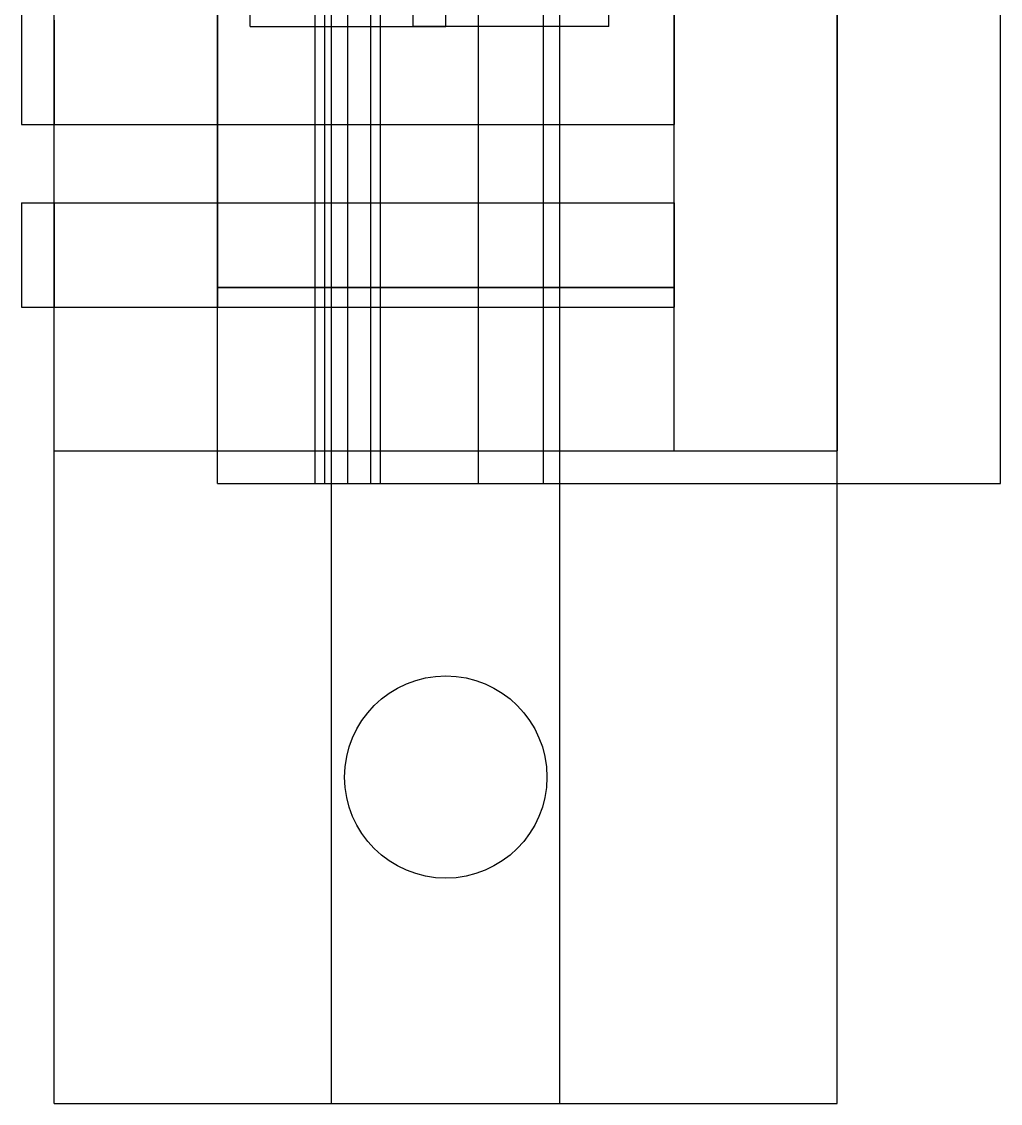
# Model space of a CAD drawing. Extents: x -1 to 30, y -20 to 119.
# Drawn here: x -1 to 29, y -20 to 13.15 of the extents above; entities that cross this region are included whole.
import ezdxf

# ---------------------------------------------------------------- set-up
doc = ezdxf.new("R2010")
doc.units = 0
doc.layers.get('0').update_dxf_attribs({"linetype": 'continuous'})

# ---------------------------------------------------------------- blocks, each defined once
blk = doc.blocks.new('CUBE001')
at = {"color": 0}
for p, q in [((5, -1), (5, 44)), ((29, -1), (29, 44)), ((5, -1), (29, -1))]:
    blk.add_line(p, q, dxfattribs=at)
blk = doc.blocks.new('CUBE')
at = {"color": 0}
for p, q in [((0, 0), (0, 41)), ((24, 0), (24, 41)), ((0, 0), (24, 0))]:
    blk.add_line(p, q, dxfattribs=at)
blk = doc.blocks.new('CUBE002')
at = {"color": 0}
for p, q in [((5, -1), (5, 44)), ((29, -1), (29, 44)), ((5, -1), (29, -1))]:
    blk.add_line(p, q, dxfattribs=at)
blk = doc.blocks.new('CUBE003')
at = {"color": 0}
for p, q in [((5, 5), (5, 36)), ((5, 36), (19, 36)), ((19, 5), (19, 36)), ((5, 5), (19, 5))]:
    blk.add_line(p, q, dxfattribs=at)
blk = doc.blocks.new('CYLINDER')
at = {"color": 0}
for p, q in [((-1, 33), (19, 33)), ((-1, 10), (19, 10))]:
    blk.add_line(p, q, dxfattribs=at)
for points in [[(-1, 33), (-1, 32.95), (-1, 32.9), (-1, 32.85), (-1, 32.8), (-1, 32.75), (-1, 32.7), (-1, 32.65), (-1, 32.6), (-1, 32.55), (-1, 32.5), (-1, 32.45), (-1, 32.4), (-1, 32.35), (-1, 32.3), (-1, 32.25), (-1, 32.2), (-1, 32.15), (-1, 32.1), (-1, 32.05), (-1, 32), (-1, 31.95), (-1, 31.9), (-1, 31.85), (-1, 31.8), (-1, 31.75), (-1, 31.7), (-1, 31.65), (-1, 31.6), (-1, 31.55), (-1, 31.5), (-1, 31.45), (-1, 31.4), (-1, 31.35), (-1, 31.3), (-1, 31.25), (-1, 31.2), (-1, 31.15), (-1, 31.1), (-1, 31.05), (-1, 31), (-1, 30.95), (-1, 30.9), (-1, 30.85), (-1, 30.8), (-1, 30.75), (-1, 30.7), (-1, 30.65), (-1, 30.6), (-1, 30.55), (-1, 30.5), (-1, 30.45), (-1, 30.4), (-1, 30.35), (-1, 30.3), (-1, 30.25), (-1, 30.2), (-1, 30.15), (-1, 30.1), (-1, 30.05), (-1, 30), (-1, 29.95), (-1, 29.9), (-1, 29.85), (-1, 29.8), (-1, 29.75), (-1, 29.7), (-1, 29.65), (-1, 29.6), (-1, 29.55), (-1, 29.5), (-1, 29.45), (-1, 29.4), (-1, 29.35), (-1, 29.3), (-1, 29.25), (-1, 29.2), (-1, 29.15), (-1, 29.1), (-1, 29.05), (-1, 29), (-1, 28.95), (-1, 28.9), (-1, 28.85), (-1, 28.8), (-1, 28.75), (-1, 28.7), (-1, 28.65), (-1, 28.6), (-1, 28.55), (-1, 28.5), (-1, 28.45), (-1, 28.4), (-1, 28.35), (-1, 28.3), (-1, 28.25), (-1, 28.2), (-1, 28.15), (-1, 28.1), (-1, 28.05), (-1, 28), (-1, 27.95), (-1, 27.9), (-1, 27.85), (-1, 27.8), (-1, 27.75), (-1, 27.7), (-1, 27.65), (-1, 27.6), (-1, 27.55), (-1, 27.5), (-1, 27.45), (-1, 27.4), (-1, 27.35), (-1, 27.3), (-1, 27.25), (-1, 27.2), (-1, 27.15), (-1, 27.1), (-1, 27.05), (-1, 27), (-1, 26.95), (-1, 26.9), (-1, 26.85), (-1, 26.8), (-1, 26.75), (-1, 26.7), (-1, 26.65), (-1, 26.6), (-1, 26.55), (-1, 26.5), (-1, 26.45), (-1, 26.4), (-1, 26.35), (-1, 26.3), (-1, 26.25), (-1, 26.2), (-1, 26.15), (-1, 26.1), (-1, 26.05), (-1, 26), (-1, 25.95), (-1, 25.9), (-1, 25.85), (-1, 25.8), (-1, 25.75), (-1, 25.7), (-1, 25.65), (-1, 25.6), (-1, 25.55), (-1, 25.5), (-1, 25.45), (-1, 25.4), (-1, 25.35), (-1, 25.3), (-1, 25.25), (-1, 25.2), (-1, 25.15), (-1, 25.1), (-1, 25.05), (-1, 25), (-1, 24.95), (-1, 24.9), (-1, 24.85), (-1, 24.8), (-1, 24.75), (-1, 24.7), (-1, 24.65), (-1, 24.6), (-1, 24.55), (-1, 24.5), (-1, 24.45), (-1, 24.4), (-1, 24.35), (-1, 24.3), (-1, 24.25), (-1, 24.2), (-1, 24.15), (-1, 24.1), (-1, 24.05), (-1, 24), (-1, 23.95), (-1, 23.9), (-1, 23.85), (-1, 23.8), (-1, 23.75), (-1, 23.7), (-1, 23.65), (-1, 23.6), (-1, 23.55), (-1, 23.5), (-1, 23.45), (-1, 23.4), (-1, 23.35), (-1, 23.3), (-1, 23.25), (-1, 23.2), (-1, 23.15), (-1, 23.1), (-1, 23.05), (-1, 23), (-1, 22.95), (-1, 22.9), (-1, 22.85), (-1, 22.8), (-1, 22.75), (-1, 22.7), (-1, 22.65), (-1, 22.6), (-1, 22.55), (-1, 22.5), (-1, 22.45), (-1, 22.4), (-1, 22.35), (-1, 22.3), (-1, 22.25), (-1, 22.2), (-1, 22.15), (-1, 22.1), (-1, 22.05), (-1, 22), (-1, 21.95), (-1, 21.9), (-1, 21.85), (-1, 21.8), (-1, 21.75), (-1, 21.7), (-1, 21.65), (-1, 21.6), (-1, 21.55), (-1, 21.5), (-1, 21.45), (-1, 21.4), (-1, 21.35), (-1, 21.3), (-1, 21.25), (-1, 21.2), (-1, 21.15), (-1, 21.1), (-1, 21.05), (-1, 21), (-1, 20.95), (-1, 20.9), (-1, 20.85), (-1, 20.8), (-1, 20.75), (-1, 20.7), (-1, 20.65), (-1, 20.6), (-1, 20.55), (-1, 20.5), (-1, 20.45), (-1, 20.4), (-1, 20.35), (-1, 20.3), (-1, 20.25), (-1, 20.2), (-1, 20.15), (-1, 20.1), (-1, 20.05), (-1, 20), (-1, 19.95), (-1, 19.9), (-1, 19.85), (-1, 19.8), (-1, 19.75), (-1, 19.7), (-1, 19.65), (-1, 19.6), (-1, 19.55), (-1, 19.5), (-1, 19.45), (-1, 19.4), (-1, 19.35), (-1, 19.3), (-1, 19.25), (-1, 19.2), (-1, 19.15), (-1, 19.1), (-1, 19.05), (-1, 19), (-1, 18.95), (-1, 18.9), (-1, 18.85), (-1, 18.8), (-1, 18.75), (-1, 18.7), (-1, 18.65), (-1, 18.6), (-1, 18.55), (-1, 18.5), (-1, 18.45), (-1, 18.4), (-1, 18.35), (-1, 18.3), (-1, 18.25), (-1, 18.2), (-1, 18.15), (-1, 18.1), (-1, 18.05), (-1, 18), (-1, 17.95), (-1, 17.9), (-1, 17.85), (-1, 17.8), (-1, 17.75), (-1, 17.7), (-1, 17.65), (-1, 17.6), (-1, 17.55), (-1, 17.5), (-1, 17.45), (-1, 17.4), (-1, 17.35), (-1, 17.3), (-1, 17.25), (-1, 17.2), (-1, 17.15), (-1, 17.1), (-1, 17.05), (-1, 17), (-1, 16.95), (-1, 16.9), (-1, 16.85), (-1, 16.8), (-1, 16.75), (-1, 16.7), (-1, 16.65), (-1, 16.6), (-1, 16.55), (-1, 16.5), (-1, 16.45), (-1, 16.4), (-1, 16.35), (-1, 16.3), (-1, 16.25), (-1, 16.2), (-1, 16.15), (-1, 16.1), (-1, 16.05), (-1, 16), (-1, 15.95), (-1, 15.9), (-1, 15.85), (-1, 15.8), (-1, 15.75), (-1, 15.7), (-1, 15.65), (-1, 15.6), (-1, 15.55), (-1, 15.5), (-1, 15.45), (-1, 15.4), (-1, 15.35), (-1, 15.3), (-1, 15.25), (-1, 15.2), (-1, 15.15), (-1, 15.1), (-1, 15.05), (-1, 15), (-1, 14.95), (-1, 14.9), (-1, 14.85), (-1, 14.8), (-1, 14.75), (-1, 14.7), (-1, 14.65), (-1, 14.6), (-1, 14.55), (-1, 14.5), (-1, 14.45), (-1, 14.4), (-1, 14.35), (-1, 14.3), (-1, 14.25), (-1, 14.2), (-1, 14.15), (-1, 14.1), (-1, 14.05), (-1, 14), (-1, 13.95), (-1, 13.9), (-1, 13.85), (-1, 13.8), (-1, 13.75), (-1, 13.7), (-1, 13.65), (-1, 13.6), (-1, 13.55), (-1, 13.5), (-1, 13.45), (-1, 13.4), (-1, 13.35), (-1, 13.3), (-1, 13.25), (-1, 13.2), (-1, 13.15), (-1, 13.1), (-1, 13.05), (-1, 13), (-1, 12.95), (-1, 12.9), (-1, 12.85), (-1, 12.8), (-1, 12.75), (-1, 12.7), (-1, 12.65), (-1, 12.6), (-1, 12.55), (-1, 12.5), (-1, 12.45), (-1, 12.4), (-1, 12.35), (-1, 12.3), (-1, 12.25), (-1, 12.2), (-1, 12.15), (-1, 12.1), (-1, 12.05), (-1, 12), (-1, 11.95), (-1, 11.9), (-1, 11.85), (-1, 11.8), (-1, 11.75), (-1, 11.7), (-1, 11.65), (-1, 11.6), (-1, 11.55), (-1, 11.5), (-1, 11.45), (-1, 11.4), (-1, 11.35), (-1, 11.3), (-1, 11.25), (-1, 11.2), (-1, 11.15), (-1, 11.1), (-1, 11.05), (-1, 11), (-1, 10.95), (-1, 10.9), (-1, 10.85), (-1, 10.8), (-1, 10.75), (-1, 10.7), (-1, 10.65), (-1, 10.6), (-1, 10.55), (-1, 10.5), (-1, 10.45), (-1, 10.4), (-1, 10.35), (-1, 10.3), (-1, 10.25), (-1, 10.2), (-1, 10.15), (-1, 10.1), (-1, 10.05), (-1, 10)], [(19, 33), (19, 32.95), (19, 32.9), (19, 32.85), (19, 32.8), (19, 32.75), (19, 32.7), (19, 32.65), (19, 32.6), (19, 32.55), (19, 32.5), (19, 32.45), (19, 32.4), (19, 32.35), (19, 32.3), (19, 32.25), (19, 32.2), (19, 32.15), (19, 32.1), (19, 32.05), (19, 32), (19, 31.95), (19, 31.9), (19, 31.85), (19, 31.8), (19, 31.75), (19, 31.7), (19, 31.65), (19, 31.6), (19, 31.55), (19, 31.5), (19, 31.45), (19, 31.4), (19, 31.35), (19, 31.3), (19, 31.25), (19, 31.2), (19, 31.15), (19, 31.1), (19, 31.05), (19, 31), (19, 30.95), (19, 30.9), (19, 30.85), (19, 30.8), (19, 30.75), (19, 30.7), (19, 30.65), (19, 30.6), (19, 30.55), (19, 30.5), (19, 30.45), (19, 30.4), (19, 30.35), (19, 30.3), (19, 30.25), (19, 30.2), (19, 30.15), (19, 30.1), (19, 30.05), (19, 30), (19, 29.95), (19, 29.9), (19, 29.85), (19, 29.8), (19, 29.75), (19, 29.7), (19, 29.65), (19, 29.6), (19, 29.55), (19, 29.5), (19, 29.45), (19, 29.4), (19, 29.35), (19, 29.3), (19, 29.25), (19, 29.2), (19, 29.15), (19, 29.1), (19, 29.05), (19, 29), (19, 28.95), (19, 28.9), (19, 28.85), (19, 28.8), (19, 28.75), (19, 28.7), (19, 28.65), (19, 28.6), (19, 28.55), (19, 28.5), (19, 28.45), (19, 28.4), (19, 28.35), (19, 28.3), (19, 28.25), (19, 28.2), (19, 28.15), (19, 28.1), (19, 28.05), (19, 28), (19, 27.95), (19, 27.9), (19, 27.85), (19, 27.8), (19, 27.75), (19, 27.7), (19, 27.65), (19, 27.6), (19, 27.55), (19, 27.5), (19, 27.45), (19, 27.4), (19, 27.35), (19, 27.3), (19, 27.25), (19, 27.2), (19, 27.15), (19, 27.1), (19, 27.05), (19, 27), (19, 26.95), (19, 26.9), (19, 26.85), (19, 26.8), (19, 26.75), (19, 26.7), (19, 26.65), (19, 26.6), (19, 26.55), (19, 26.5), (19, 26.45), (19, 26.4), (19, 26.35), (19, 26.3), (19, 26.25), (19, 26.2), (19, 26.15), (19, 26.1), (19, 26.05), (19, 26), (19, 25.95), (19, 25.9), (19, 25.85), (19, 25.8), (19, 25.75), (19, 25.7), (19, 25.65), (19, 25.6), (19, 25.55), (19, 25.5), (19, 25.45), (19, 25.4), (19, 25.35), (19, 25.3), (19, 25.25), (19, 25.2), (19, 25.15), (19, 25.1), (19, 25.05), (19, 25), (19, 24.95), (19, 24.9), (19, 24.85), (19, 24.8), (19, 24.75), (19, 24.7), (19, 24.65), (19, 24.6), (19, 24.55), (19, 24.5), (19, 24.45), (19, 24.4), (19, 24.35), (19, 24.3), (19, 24.25), (19, 24.2), (19, 24.15), (19, 24.1), (19, 24.05), (19, 24), (19, 23.95), (19, 23.9), (19, 23.85), (19, 23.8), (19, 23.75), (19, 23.7), (19, 23.65), (19, 23.6), (19, 23.55), (19, 23.5), (19, 23.45), (19, 23.4), (19, 23.35), (19, 23.3), (19, 23.25), (19, 23.2), (19, 23.15), (19, 23.1), (19, 23.05), (19, 23), (19, 22.95), (19, 22.9), (19, 22.85), (19, 22.8), (19, 22.75), (19, 22.7), (19, 22.65), (19, 22.6), (19, 22.55), (19, 22.5), (19, 22.45), (19, 22.4), (19, 22.35), (19, 22.3), (19, 22.25), (19, 22.2), (19, 22.15), (19, 22.1), (19, 22.05), (19, 22), (19, 21.95), (19, 21.9), (19, 21.85), (19, 21.8), (19, 21.75), (19, 21.7), (19, 21.65), (19, 21.6), (19, 21.55), (19, 21.5), (19, 21.45), (19, 21.4), (19, 21.35), (19, 21.3), (19, 21.25), (19, 21.2), (19, 21.15), (19, 21.1), (19, 21.05), (19, 21), (19, 20.95), (19, 20.9), (19, 20.85), (19, 20.8), (19, 20.75), (19, 20.7), (19, 20.65), (19, 20.6), (19, 20.55), (19, 20.5), (19, 20.45), (19, 20.4), (19, 20.35), (19, 20.3), (19, 20.25), (19, 20.2), (19, 20.15), (19, 20.1), (19, 20.05), (19, 20), (19, 19.95), (19, 19.9), (19, 19.85), (19, 19.8), (19, 19.75), (19, 19.7), (19, 19.65), (19, 19.6), (19, 19.55), (19, 19.5), (19, 19.45), (19, 19.4), (19, 19.35), (19, 19.3), (19, 19.25), (19, 19.2), (19, 19.15), (19, 19.1), (19, 19.05), (19, 19), (19, 18.95), (19, 18.9), (19, 18.85), (19, 18.8), (19, 18.75), (19, 18.7), (19, 18.65), (19, 18.6), (19, 18.55), (19, 18.5), (19, 18.45), (19, 18.4), (19, 18.35), (19, 18.3), (19, 18.25), (19, 18.2), (19, 18.15), (19, 18.1), (19, 18.05), (19, 18), (19, 17.95), (19, 17.9), (19, 17.85), (19, 17.8), (19, 17.75), (19, 17.7), (19, 17.65), (19, 17.6), (19, 17.55), (19, 17.5), (19, 17.45), (19, 17.4), (19, 17.35), (19, 17.3), (19, 17.25), (19, 17.2), (19, 17.15), (19, 17.1), (19, 17.05), (19, 17), (19, 16.95), (19, 16.9), (19, 16.85), (19, 16.8), (19, 16.75), (19, 16.7), (19, 16.65), (19, 16.6), (19, 16.55), (19, 16.5), (19, 16.45), (19, 16.4), (19, 16.35), (19, 16.3), (19, 16.25), (19, 16.2), (19, 16.15), (19, 16.1), (19, 16.05), (19, 16), (19, 15.95), (19, 15.9), (19, 15.85), (19, 15.8), (19, 15.75), (19, 15.7), (19, 15.65), (19, 15.6), (19, 15.55), (19, 15.5), (19, 15.45), (19, 15.4), (19, 15.35), (19, 15.3), (19, 15.25), (19, 15.2), (19, 15.15), (19, 15.1), (19, 15.05), (19, 15), (19, 14.95), (19, 14.9), (19, 14.85), (19, 14.8), (19, 14.75), (19, 14.7), (19, 14.65), (19, 14.6), (19, 14.55), (19, 14.5), (19, 14.45), (19, 14.4), (19, 14.35), (19, 14.3), (19, 14.25), (19, 14.2), (19, 14.15), (19, 14.1), (19, 14.05), (19, 14), (19, 13.95), (19, 13.9), (19, 13.85), (19, 13.8), (19, 13.75), (19, 13.7), (19, 13.65), (19, 13.6), (19, 13.55), (19, 13.5), (19, 13.45), (19, 13.4), (19, 13.35), (19, 13.3), (19, 13.25), (19, 13.2), (19, 13.15), (19, 13.1), (19, 13.05), (19, 13), (19, 12.95), (19, 12.9), (19, 12.85), (19, 12.8), (19, 12.75), (19, 12.7), (19, 12.65), (19, 12.6), (19, 12.55), (19, 12.5), (19, 12.45), (19, 12.4), (19, 12.35), (19, 12.3), (19, 12.25), (19, 12.2), (19, 12.15), (19, 12.1), (19, 12.05), (19, 12), (19, 11.95), (19, 11.9), (19, 11.85), (19, 11.8), (19, 11.75), (19, 11.7), (19, 11.65), (19, 11.6), (19, 11.55), (19, 11.5), (19, 11.45), (19, 11.4), (19, 11.35), (19, 11.3), (19, 11.25), (19, 11.2), (19, 11.15), (19, 11.1), (19, 11.05), (19, 11), (19, 10.95), (19, 10.9), (19, 10.85), (19, 10.8), (19, 10.75), (19, 10.7), (19, 10.65), (19, 10.6), (19, 10.55), (19, 10.5), (19, 10.45), (19, 10.4), (19, 10.35), (19, 10.3), (19, 10.25), (19, 10.2), (19, 10.15), (19, 10.1), (19, 10.05), (19, 10)]]:
    blk.add_lwpolyline(points, dxfattribs=at)
blk = doc.blocks.new('CYLINDER002')
at = {"color": 0}
for p, q in [((13, -1), (13, 119)), ((15, -1), (15, 119))]:
    blk.add_line(p, q, dxfattribs=at)
blk.add_lwpolyline([(13, -1), (13.05, -1), (13.1, -1), (13.15, -1), (13.2, -1), (13.25, -1), (13.3, -1), (13.35, -1), (13.4, -1), (13.45, -1), (13.5, -1), (13.55, -1), (13.6, -1), (13.65, -1), (13.7, -1), (13.75, -1), (13.8, -1), (13.85, -1), (13.9, -1), (13.95, -1), (14, -1), (14.05, -1), (14.1, -1), (14.15, -1), (14.2, -1), (14.25, -1), (14.3, -1), (14.35, -1), (14.4, -1), (14.45, -1), (14.5, -1), (14.55, -1), (14.6, -1), (14.65, -1), (14.7, -1), (14.75, -1), (14.8, -1), (14.85, -1), (14.9, -1), (14.95, -1), (15, -1)], dxfattribs=at)
blk = doc.blocks.new('CYLINDER003')
at = {"color": 0}
for p, q in [((-1, 7.6), (19, 7.6)), ((-1, 4.4), (19, 4.4))]:
    blk.add_line(p, q, dxfattribs=at)
for points in [[(-1, 7.6), (-1, 7.55), (-1, 7.5), (-1, 7.45), (-1, 7.4), (-1, 7.35), (-1, 7.3), (-1, 7.25), (-1, 7.2), (-1, 7.15), (-1, 7.1), (-1, 7.05), (-1, 7), (-1, 6.95), (-1, 6.9), (-1, 6.85), (-1, 6.8), (-1, 6.75), (-1, 6.7), (-1, 6.65), (-1, 6.6), (-1, 6.55), (-1, 6.5), (-1, 6.45), (-1, 6.4), (-1, 6.35), (-1, 6.3), (-1, 6.25), (-1, 6.2), (-1, 6.15), (-1, 6.1), (-1, 6.05), (-1, 6), (-1, 5.95), (-1, 5.9), (-1, 5.85), (-1, 5.8), (-1, 5.75), (-1, 5.7), (-1, 5.65), (-1, 5.6), (-1, 5.55), (-1, 5.5), (-1, 5.45), (-1, 5.4), (-1, 5.35), (-1, 5.3), (-1, 5.25), (-1, 5.2), (-1, 5.15), (-1, 5.1), (-1, 5.05), (-1, 5), (-1, 4.95), (-1, 4.9), (-1, 4.85), (-1, 4.8), (-1, 4.75), (-1, 4.7), (-1, 4.65), (-1, 4.6), (-1, 4.55), (-1, 4.5), (-1, 4.45), (-1, 4.4)], [(19, 7.6), (19, 7.55), (19, 7.5), (19, 7.45), (19, 7.4), (19, 7.35), (19, 7.3), (19, 7.25), (19, 7.2), (19, 7.15), (19, 7.1), (19, 7.05), (19, 7), (19, 6.95), (19, 6.9), (19, 6.85), (19, 6.8), (19, 6.75), (19, 6.7), (19, 6.65), (19, 6.6), (19, 6.55), (19, 6.5), (19, 6.45), (19, 6.4), (19, 6.35), (19, 6.3), (19, 6.25), (19, 6.2), (19, 6.15), (19, 6.1), (19, 6.05), (19, 6), (19, 5.95), (19, 5.9), (19, 5.85), (19, 5.8), (19, 5.75), (19, 5.7), (19, 5.65), (19, 5.6), (19, 5.55), (19, 5.5), (19, 5.45), (19, 5.4), (19, 5.35), (19, 5.3), (19, 5.25), (19, 5.2), (19, 5.15), (19, 5.1), (19, 5.05), (19, 5), (19, 4.95), (19, 4.9), (19, 4.85), (19, 4.8), (19, 4.75), (19, 4.7), (19, 4.65), (19, 4.6), (19, 4.55), (19, 4.5), (19, 4.45), (19, 4.4)]]:
    blk.add_lwpolyline(points, dxfattribs=at)
blk = doc.blocks.new('CYLINDER006')
at = {"color": 0}
for p, q in [((-1, 7.6), (19, 7.6)), ((-1, 4.4), (19, 4.4))]:
    blk.add_line(p, q, dxfattribs=at)
for points in [[(-1, 7.6), (-1, 7.55), (-1, 7.5), (-1, 7.45), (-1, 7.4), (-1, 7.35), (-1, 7.3), (-1, 7.25), (-1, 7.2), (-1, 7.15), (-1, 7.1), (-1, 7.05), (-1, 7), (-1, 6.95), (-1, 6.9), (-1, 6.85), (-1, 6.8), (-1, 6.75), (-1, 6.7), (-1, 6.65), (-1, 6.6), (-1, 6.55), (-1, 6.5), (-1, 6.45), (-1, 6.4), (-1, 6.35), (-1, 6.3), (-1, 6.25), (-1, 6.2), (-1, 6.15), (-1, 6.1), (-1, 6.05), (-1, 6), (-1, 5.95), (-1, 5.9), (-1, 5.85), (-1, 5.8), (-1, 5.75), (-1, 5.7), (-1, 5.65), (-1, 5.6), (-1, 5.55), (-1, 5.5), (-1, 5.45), (-1, 5.4), (-1, 5.35), (-1, 5.3), (-1, 5.25), (-1, 5.2), (-1, 5.15), (-1, 5.1), (-1, 5.05), (-1, 5), (-1, 4.95), (-1, 4.9), (-1, 4.85), (-1, 4.8), (-1, 4.75), (-1, 4.7), (-1, 4.65), (-1, 4.6), (-1, 4.55), (-1, 4.5), (-1, 4.45), (-1, 4.4)], [(19, 7.6), (19, 7.55), (19, 7.5), (19, 7.45), (19, 7.4), (19, 7.35), (19, 7.3), (19, 7.25), (19, 7.2), (19, 7.15), (19, 7.1), (19, 7.05), (19, 7), (19, 6.95), (19, 6.9), (19, 6.85), (19, 6.8), (19, 6.75), (19, 6.7), (19, 6.65), (19, 6.6), (19, 6.55), (19, 6.5), (19, 6.45), (19, 6.4), (19, 6.35), (19, 6.3), (19, 6.25), (19, 6.2), (19, 6.15), (19, 6.1), (19, 6.05), (19, 6), (19, 5.95), (19, 5.9), (19, 5.85), (19, 5.8), (19, 5.75), (19, 5.7), (19, 5.65), (19, 5.6), (19, 5.55), (19, 5.5), (19, 5.45), (19, 5.4), (19, 5.35), (19, 5.3), (19, 5.25), (19, 5.2), (19, 5.15), (19, 5.1), (19, 5.05), (19, 5), (19, 4.95), (19, 4.9), (19, 4.85), (19, 4.8), (19, 4.75), (19, 4.7), (19, 4.65), (19, 4.6), (19, 4.55), (19, 4.5), (19, 4.45), (19, 4.4)]]:
    blk.add_lwpolyline(points, dxfattribs=at)
blk = doc.blocks.new('DIFFERENCE')
at = {"color": 0}
for p, q in [((0, 0), (0, 41)), ((24, 41), (24, 0)), ((5, 5), (5, 36)), ((19, 5), (19, 13.754)), ((5, 0), (5, 5)), ((5, 0), (5, 5)), ((19, 5), (5, 5)), ((0, 0), (5, 0)), ((5, 0), (24, 0))]:
    blk.add_line(p, q, dxfattribs=at)
for points in [[(0, 13.2), (0, 13.15), (0, 13.1), (0, 13.05), (0, 13), (0, 12.95), (0, 12.9), (0, 12.85), (0, 12.8), (0, 12.75), (0, 12.7), (0, 12.65), (0, 12.6), (0, 12.55), (0, 12.5), (0, 12.45), (0, 12.4), (0, 12.35), (0, 12.3), (0, 12.25), (0, 12.2), (0, 12.15), (0, 12.1), (0, 12.05), (0, 12), (0, 11.95), (0, 11.9), (0, 11.85), (0, 11.8), (0, 11.75), (0, 11.7), (0, 11.65), (0, 11.6), (0, 11.55), (0, 11.5), (0, 11.45), (0, 11.4), (0, 11.35), (0, 11.3), (0, 11.25), (0, 11.2), (0, 11.15), (0, 11.1), (0, 11.05), (0, 11), (0, 10.95), (0, 10.9), (0, 10.85), (0, 10.8), (0, 10.75), (0, 10.7), (0, 10.65), (0, 10.6), (0, 10.55), (0, 10.5), (0, 10.45), (0, 10.4), (0, 10.35), (0, 10.3), (0, 10.25), (0, 10.2), (0, 10.15), (0, 10.1), (0, 10.05), (0, 10)], [(0, 7.6), (0, 7.55), (0, 7.5), (0, 7.45), (0, 7.4), (0, 7.35), (0, 7.3), (0, 7.25), (0, 7.2), (0, 7.15), (0, 7.1), (0, 7.05), (0, 7), (0, 6.95), (0, 6.9), (0, 6.85), (0, 6.8), (0, 6.75), (0, 6.7), (0, 6.65), (0, 6.6), (0, 6.55), (0, 6.5), (0, 6.45), (0, 6.4), (0, 6.35), (0, 6.3), (0, 6.25), (0, 6.2), (0, 6.15), (0, 6.1), (0, 6.05), (0, 6), (0, 5.95), (0, 5.9), (0, 5.85), (0, 5.8), (0, 5.75), (0, 5.7), (0, 5.65), (0, 5.6), (0, 5.55), (0, 5.5), (0, 5.45), (0, 5.4), (0, 5.35), (0, 5.3), (0, 5.25), (0, 5.2), (0, 5.15), (0, 5.1), (0, 5.05), (0, 5), (0, 4.95), (0, 4.9), (0, 4.85), (0, 4.8), (0, 4.75), (0, 4.7), (0, 4.65), (0, 4.6), (0, 4.55), (0, 4.5), (0, 4.45), (0, 4.4)], [(5, 7.6), (5, 7.55), (5, 7.5), (5, 7.45), (5, 7.4), (5, 7.35), (5, 7.3), (5, 7.25), (5, 7.2), (5, 7.15), (5, 7.1), (5, 7.05), (5, 7), (5, 6.95), (5, 6.9), (5, 6.85), (5, 6.8), (5, 6.75), (5, 6.7), (5, 6.65), (5, 6.6), (5, 6.55), (5, 6.5), (5, 6.45), (5, 6.4), (5, 6.35), (5, 6.3), (5, 6.25), (5, 6.2), (5, 6.15), (5, 6.1), (5, 6.05), (5, 6), (5, 5.95), (5, 5.9), (5, 5.85), (5, 5.8), (5, 5.75), (5, 5.7), (5, 5.65), (5, 5.6), (5, 5.55), (5, 5.5), (5, 5.45), (5, 5.4), (5, 5.35), (5, 5.3), (5, 5.25), (5, 5.2), (5, 5.15), (5, 5.1), (5, 5.05), (5, 5)], [(5, 5), (5, 4.95), (5, 4.9), (5, 4.85), (5, 4.8), (5, 4.75), (5, 4.7), (5, 4.65), (5, 4.6), (5, 4.55), (5, 4.5), (5, 4.45), (5, 4.4)], [(13, 0), (13.05, 0), (13.1, 0), (13.15, 0), (13.2, 0), (13.25, 0), (13.3, 0), (13.35, 0), (13.4, 0), (13.45, 0), (13.5, 0), (13.55, 0), (13.6, 0), (13.65, 0), (13.7, 0), (13.75, 0), (13.8, 0), (13.85, 0), (13.9, 0), (13.95, 0), (14, 0), (14.05, 0), (14.1, 0), (14.15, 0), (14.2, 0), (14.25, 0), (14.3, 0), (14.35, 0), (14.4, 0), (14.45, 0), (14.5, 0), (14.55, 0), (14.6, 0), (14.65, 0), (14.7, 0), (14.75, 0), (14.8, 0), (14.85, 0), (14.9, 0), (14.95, 0), (15, 0)]]:
    blk.add_lwpolyline(points, dxfattribs=at)
blk = doc.blocks.new('UNION')
at = {"color": 0}
for p, q in [((29, -1), (29, 44)), ((29, -1), (29, 44)), ((5, 5), (5, 36)), ((19, 5), (19, 36)), ((19, 5), (19, 36)), ((19, 5), (19, 15.019)), ((-1, 10), (5, 10)), ((-1, 7.6), (5, 7.6)), ((5, -1), (5, 5)), ((5, 5), (19, 5)), ((-1, 4.4), (5, 4.4)), ((5, -1), (29, -1))]:
    blk.add_line(p, q, dxfattribs=at)
for points in [[(-1, 13.2), (-1, 13.15), (-1, 13.1), (-1, 13.05), (-1, 13), (-1, 12.95), (-1, 12.9), (-1, 12.85), (-1, 12.8), (-1, 12.75), (-1, 12.7), (-1, 12.65), (-1, 12.6), (-1, 12.55), (-1, 12.5), (-1, 12.45), (-1, 12.4), (-1, 12.35), (-1, 12.3), (-1, 12.25), (-1, 12.2), (-1, 12.15), (-1, 12.1), (-1, 12.05), (-1, 12), (-1, 11.95), (-1, 11.9), (-1, 11.85), (-1, 11.8), (-1, 11.75), (-1, 11.7), (-1, 11.65), (-1, 11.6), (-1, 11.55), (-1, 11.5), (-1, 11.45), (-1, 11.4), (-1, 11.35), (-1, 11.3), (-1, 11.25), (-1, 11.2), (-1, 11.15), (-1, 11.1), (-1, 11.05), (-1, 11), (-1, 10.95), (-1, 10.9), (-1, 10.85), (-1, 10.8), (-1, 10.75), (-1, 10.7), (-1, 10.65), (-1, 10.6), (-1, 10.55), (-1, 10.5), (-1, 10.45), (-1, 10.4), (-1, 10.35), (-1, 10.3), (-1, 10.25), (-1, 10.2), (-1, 10.15), (-1, 10.1), (-1, 10.05), (-1, 10)], [(5, 13.154), (5, 13.104), (5, 13.054), (5, 13.004), (5, 12.954), (5, 12.904), (5, 12.854), (5, 12.804), (5, 12.754), (5, 12.704), (5, 12.654), (5, 12.604), (5, 12.554), (5, 12.504), (5, 12.454), (5, 12.404), (5, 12.354), (5, 12.304), (5, 12.254), (5, 12.204), (5, 12.154), (5, 12.104), (5, 12.054), (5, 12.004), (5, 11.954), (5, 11.904), (5, 11.854), (5, 11.804), (5, 11.754), (5, 11.704), (5, 11.654), (5, 11.604), (5, 11.554), (5, 11.504), (5, 11.454), (5, 11.404), (5, 11.354), (5, 11.304), (5, 11.254), (5, 11.204), (5, 11.154), (5, 11.104), (5, 11.054), (5, 11.004), (5, 10.954), (5, 10.904), (5, 10.854), (5, 10.804), (5, 10.754), (5, 10.704), (5, 10.654), (5, 10.604), (5, 10.554), (5, 10.504), (5, 10.454), (5, 10.404), (5, 10.354), (5, 10.304), (5, 10.254), (5, 10.204), (5, 10.154), (5, 10.104), (5, 10.054), (5, 10.004), (5, 10)], [(-1, 7.6), (-1, 7.55), (-1, 7.5), (-1, 7.45), (-1, 7.4), (-1, 7.35), (-1, 7.3), (-1, 7.25), (-1, 7.2), (-1, 7.15), (-1, 7.1), (-1, 7.05), (-1, 7), (-1, 6.95), (-1, 6.9), (-1, 6.85), (-1, 6.8), (-1, 6.75), (-1, 6.7), (-1, 6.65), (-1, 6.6), (-1, 6.55), (-1, 6.5), (-1, 6.45), (-1, 6.4), (-1, 6.35), (-1, 6.3), (-1, 6.25), (-1, 6.2), (-1, 6.15), (-1, 6.1), (-1, 6.05), (-1, 6), (-1, 5.95), (-1, 5.9), (-1, 5.85), (-1, 5.8), (-1, 5.75), (-1, 5.7), (-1, 5.65), (-1, 5.6), (-1, 5.55), (-1, 5.5), (-1, 5.45), (-1, 5.4), (-1, 5.35), (-1, 5.3), (-1, 5.25), (-1, 5.2), (-1, 5.15), (-1, 5.1), (-1, 5.05), (-1, 5), (-1, 4.95), (-1, 4.9), (-1, 4.85), (-1, 4.8), (-1, 4.75), (-1, 4.7), (-1, 4.65), (-1, 4.6), (-1, 4.55), (-1, 4.5), (-1, 4.45), (-1, 4.4)], [(13, -1), (13.05, -1), (13.1, -1), (13.15, -1), (13.2, -1), (13.25, -1), (13.3, -1), (13.35, -1), (13.4, -1), (13.45, -1), (13.5, -1), (13.55, -1), (13.6, -1), (13.65, -1), (13.7, -1), (13.75, -1), (13.8, -1), (13.85, -1), (13.9, -1), (13.95, -1), (14, -1), (14.05, -1), (14.1, -1), (14.15, -1), (14.2, -1), (14.25, -1), (14.3, -1), (14.35, -1), (14.4, -1), (14.45, -1), (14.5, -1), (14.55, -1), (14.6, -1), (14.65, -1), (14.7, -1), (14.75, -1), (14.8, -1), (14.85, -1), (14.9, -1), (14.95, -1), (15, -1)]]:
    blk.add_lwpolyline(points, dxfattribs=at)
blk = doc.blocks.new('CUBE004')
at = {"color": 0}
for p, q in [((0, -20), (0, 61)), ((24, -20), (24, 61)), ((0, -20), (24, -20))]:
    blk.add_line(p, q, dxfattribs=at)
blk = doc.blocks.new('CUBE005')
at = {"color": 0}
for p, q in [((8.5, -20), (8.5, 61)), ((15.5, -20), (15.5, 61)), ((8.5, -20), (15.5, -20))]:
    blk.add_line(p, q, dxfattribs=at)
blk = doc.blocks.new('UNION001')
at = {"color": 0}
for p, q in [((0, -20), (0, 61)), ((24, -20), (24, 61)), ((0, -20), (24, -20))]:
    blk.add_line(p, q, dxfattribs=at)
blk = doc.blocks.new('CYLINDER007')
at = {"color": 0}
blk.add_circle((12, -10), 3.1, dxfattribs=at)
blk = doc.blocks.new('DIFFERENCE001')
at = {"color": 0}
for p, q in [((0, -20), (0, 61)), ((24, -20), (24, 61)), ((0, -20), (24, -20))]:
    blk.add_line(p, q, dxfattribs=at)
blk.add_circle((12, -10), 3.1, dxfattribs=at)
blk = doc.blocks.new('UNION002')
at = {"color": 0}
blk.add_circle((12, -10), 3.1, dxfattribs=at)
blk = doc.blocks.new('UNION003')
at = {"color": 0}
for p, q in [((24, -20), (24, 61)), ((0, 0), (0, 41)), ((24, 41), (24, 0)), ((5, 5), (5, 36)), ((5, 36), (5, 5)), ((19, 5), (19, 13.754)), ((5, 0), (5, 5)), ((5, 0), (5, 5)), ((19, 5), (5, 5)), ((0, 0), (5, 0)), ((0, -20), (0, 0)), ((5, 0), (24, 0)), ((0, -20), (24, -20))]:
    blk.add_line(p, q, dxfattribs=at)
for points in [[(0, 13.2), (0, 13.15), (0, 13.1), (0, 13.05), (0, 13), (0, 12.95), (0, 12.9), (0, 12.85), (0, 12.8), (0, 12.75), (0, 12.7), (0, 12.65), (0, 12.6), (0, 12.55), (0, 12.5), (0, 12.45), (0, 12.4), (0, 12.35), (0, 12.3), (0, 12.25), (0, 12.2), (0, 12.15), (0, 12.1), (0, 12.05), (0, 12), (0, 11.95), (0, 11.9), (0, 11.85), (0, 11.8), (0, 11.75), (0, 11.7), (0, 11.65), (0, 11.6), (0, 11.55), (0, 11.5), (0, 11.45), (0, 11.4), (0, 11.35), (0, 11.3), (0, 11.25), (0, 11.2), (0, 11.15), (0, 11.1), (0, 11.05), (0, 11), (0, 10.95), (0, 10.9), (0, 10.85), (0, 10.8), (0, 10.75), (0, 10.7), (0, 10.65), (0, 10.6), (0, 10.55), (0, 10.5), (0, 10.45), (0, 10.4), (0, 10.35), (0, 10.3), (0, 10.25), (0, 10.2), (0, 10.15), (0, 10.1), (0, 10.05), (0, 10)], [(0, 7.6), (0, 7.55), (0, 7.5), (0, 7.45), (0, 7.4), (0, 7.35), (0, 7.3), (0, 7.25), (0, 7.2), (0, 7.15), (0, 7.1), (0, 7.05), (0, 7), (0, 6.95), (0, 6.9), (0, 6.85), (0, 6.8), (0, 6.75), (0, 6.7), (0, 6.65), (0, 6.6), (0, 6.55), (0, 6.5), (0, 6.45), (0, 6.4), (0, 6.35), (0, 6.3), (0, 6.25), (0, 6.2), (0, 6.15), (0, 6.1), (0, 6.05), (0, 6), (0, 5.95), (0, 5.9), (0, 5.85), (0, 5.8), (0, 5.75), (0, 5.7), (0, 5.65), (0, 5.6), (0, 5.55), (0, 5.5), (0, 5.45), (0, 5.4), (0, 5.35), (0, 5.3), (0, 5.25), (0, 5.2), (0, 5.15), (0, 5.1), (0, 5.05), (0, 5), (0, 4.95), (0, 4.9), (0, 4.85), (0, 4.8), (0, 4.75), (0, 4.7), (0, 4.65), (0, 4.6), (0, 4.55), (0, 4.5), (0, 4.45), (0, 4.4)], [(5, 7.6), (5, 7.55), (5, 7.5), (5, 7.45), (5, 7.4), (5, 7.35), (5, 7.3), (5, 7.25), (5, 7.2), (5, 7.15), (5, 7.1), (5, 7.05), (5, 7), (5, 6.95), (5, 6.9), (5, 6.85), (5, 6.8), (5, 6.75), (5, 6.7), (5, 6.65), (5, 6.6), (5, 6.55), (5, 6.5), (5, 6.45), (5, 6.4), (5, 6.35), (5, 6.3), (5, 6.25), (5, 6.2), (5, 6.15), (5, 6.1), (5, 6.05), (5, 6), (5, 5.95), (5, 5.9), (5, 5.85), (5, 5.8), (5, 5.75), (5, 5.7), (5, 5.65), (5, 5.6), (5, 5.55), (5, 5.5), (5, 5.45), (5, 5.4), (5, 5.35), (5, 5.3), (5, 5.25), (5, 5.2), (5, 5.15), (5, 5.1), (5, 5.05), (5, 5)], [(5, 5), (5, 4.95), (5, 4.9), (5, 4.85), (5, 4.8), (5, 4.75), (5, 4.7), (5, 4.65), (5, 4.6), (5, 4.55), (5, 4.5), (5, 4.45), (5, 4.4)], [(13, 0), (13.05, 0), (13.1, 0), (13.15, 0), (13.2, 0), (13.25, 0), (13.3, 0), (13.35, 0), (13.4, 0), (13.45, 0), (13.5, 0), (13.55, 0), (13.6, 0), (13.65, 0), (13.7, 0), (13.75, 0), (13.8, 0), (13.85, 0), (13.9, 0), (13.95, 0), (14, 0), (14.05, 0), (14.1, 0), (14.15, 0), (14.2, 0), (14.25, 0), (14.3, 0), (14.35, 0), (14.4, 0), (14.45, 0), (14.5, 0), (14.55, 0), (14.6, 0), (14.65, 0), (14.7, 0), (14.75, 0), (14.8, 0), (14.85, 0), (14.9, 0), (14.95, 0), (15, 0)]]:
    blk.add_lwpolyline(points, dxfattribs=at)
blk.add_circle((12, -10), 3.1, dxfattribs=at)
blk = doc.blocks.new('CUBE006')
at = {"color": 0}
for p, q in [((0, 0), (0, 47)), ((19, 0), (19, 47)), ((0, 0), (19, 0))]:
    blk.add_line(p, q, dxfattribs=at)
blk = doc.blocks.new('UNION004')
at = {"color": 0}
for p, q in [((0, 0), (0, 47)), ((19, 0), (19, 47)), ((0, 0), (19, 0))]:
    blk.add_line(p, q, dxfattribs=at)
blk = doc.blocks.new('CUBE009')
at = {"color": 0}
for p, q in [((6, 13), (6, 28)), ((6, 28), (12, 28)), ((12, 13), (12, 28)), ((6, 13), (12, 13))]:
    blk.add_line(p, q, dxfattribs=at)
blk = doc.blocks.new('PRISM')
at = {"color": 0}
for p, q in [((8, -1), (8, 119)), ((8.293, -1), (8.293, 119)), ((9, -1), (9, 119)), ((9.707, -1), (9.707, 119)), ((10, -1), (10, 119)), ((8, -1), (8.293, -1)), ((8.293, -1), (9, -1)), ((9, -1), (9.707, -1)), ((9.707, -1), (10, -1))]:
    blk.add_line(p, q, dxfattribs=at)
blk = doc.blocks.new('PRISM001')
at = {"color": 0}
for p, q in [((8, -1), (8, 119)), ((8.293, -1), (8.293, 119)), ((9, -1), (9, 119)), ((9.707, -1), (9.707, 119)), ((10, -1), (10, 119)), ((8, -1), (8.293, -1)), ((8.293, -1), (9, -1)), ((9, -1), (9.707, -1)), ((9.707, -1), (10, -1))]:
    blk.add_line(p, q, dxfattribs=at)
blk = doc.blocks.new('DIFFERENCE002')
at = {"color": 0}
for p, q in [((5, 0), (5, 47)), ((24, 0), (24, 47)), ((11, 13), (11, 28)), ((17, 13), (17, 28)), ((17, 13), (11, 13)), ((5, 0), (24, 0))]:
    blk.add_line(p, q, dxfattribs=at)
blk = doc.blocks.new('UNION005')
at = {"color": 0}
for p, q in [((6, 13), (6, 28)), ((12, 13), (12, 28)), ((6, 13), (12, 13)), ((8, -1), (8, 13)), ((8, -1), (8, 13)), ((8.293, -1), (8.293, 13)), ((9, -1), (9, 13)), ((9.707, -1), (9.707, 13)), ((10, -1), (10, 13)), ((10, -1), (10, 13)), ((8, -1), (8.293, -1)), ((8.293, -1), (9, -1)), ((9, -1), (9.707, -1)), ((9.707, -1), (10, -1))]:
    blk.add_line(p, q, dxfattribs=at)
blk = doc.blocks.new('GROUP')
at = {"color": 0}
for p, q in [((24, -20), (24, 61)), ((5, 0), (5, 47)), ((24, 0), (24, 47)), ((0, 0), (0, 41)), ((24, 41), (24, 0)), ((11, 13), (11, 28)), ((17, 13), (17, 28)), ((17, 13), (11, 13)), ((0, 0), (5, 0)), ((0, -20), (0, 0)), ((5, 0), (24, 0)), ((0, -20), (24, -20))]:
    blk.add_line(p, q, dxfattribs=at)
for points in [[(0, 13.2), (0, 13.15), (0, 13.1), (0, 13.05), (0, 13), (0, 12.95), (0, 12.9), (0, 12.85), (0, 12.8), (0, 12.75), (0, 12.7), (0, 12.65), (0, 12.6), (0, 12.55), (0, 12.5), (0, 12.45), (0, 12.4), (0, 12.35), (0, 12.3), (0, 12.25), (0, 12.2), (0, 12.15), (0, 12.1), (0, 12.05), (0, 12), (0, 11.95), (0, 11.9), (0, 11.85), (0, 11.8), (0, 11.75), (0, 11.7), (0, 11.65), (0, 11.6), (0, 11.55), (0, 11.5), (0, 11.45), (0, 11.4), (0, 11.35), (0, 11.3), (0, 11.25), (0, 11.2), (0, 11.15), (0, 11.1), (0, 11.05), (0, 11), (0, 10.95), (0, 10.9), (0, 10.85), (0, 10.8), (0, 10.75), (0, 10.7), (0, 10.65), (0, 10.6), (0, 10.55), (0, 10.5), (0, 10.45), (0, 10.4), (0, 10.35), (0, 10.3), (0, 10.25), (0, 10.2), (0, 10.15), (0, 10.1), (0, 10.05), (0, 10)], [(0, 7.6), (0, 7.55), (0, 7.5), (0, 7.45), (0, 7.4), (0, 7.35), (0, 7.3), (0, 7.25), (0, 7.2), (0, 7.15), (0, 7.1), (0, 7.05), (0, 7), (0, 6.95), (0, 6.9), (0, 6.85), (0, 6.8), (0, 6.75), (0, 6.7), (0, 6.65), (0, 6.6), (0, 6.55), (0, 6.5), (0, 6.45), (0, 6.4), (0, 6.35), (0, 6.3), (0, 6.25), (0, 6.2), (0, 6.15), (0, 6.1), (0, 6.05), (0, 6), (0, 5.95), (0, 5.9), (0, 5.85), (0, 5.8), (0, 5.75), (0, 5.7), (0, 5.65), (0, 5.6), (0, 5.55), (0, 5.5), (0, 5.45), (0, 5.4), (0, 5.35), (0, 5.3), (0, 5.25), (0, 5.2), (0, 5.15), (0, 5.1), (0, 5.05), (0, 5), (0, 4.95), (0, 4.9), (0, 4.85), (0, 4.8), (0, 4.75), (0, 4.7), (0, 4.65), (0, 4.6), (0, 4.55), (0, 4.5), (0, 4.45), (0, 4.4)], [(13, 0), (13.05, 0), (13.1, 0), (13.15, 0), (13.2, 0), (13.25, 0), (13.3, 0), (13.35, 0), (13.4, 0), (13.45, 0), (13.5, 0), (13.55, 0), (13.6, 0), (13.65, 0), (13.7, 0), (13.75, 0), (13.8, 0), (13.85, 0), (13.9, 0), (13.95, 0), (14, 0), (14.05, 0), (14.1, 0), (14.15, 0), (14.2, 0), (14.25, 0), (14.3, 0), (14.35, 0), (14.4, 0), (14.45, 0), (14.5, 0), (14.55, 0), (14.6, 0), (14.65, 0), (14.7, 0), (14.75, 0), (14.8, 0), (14.85, 0), (14.9, 0), (14.95, 0), (15, 0)]]:
    blk.add_lwpolyline(points, dxfattribs=at)
blk.add_circle((12, -10), 3.1, dxfattribs=at)

msp = doc.modelspace()

# ---------------------------------------------------------------- block references
for name in ['UNION', 'UNION005', 'PRISM', 'PRISM001', 'CYLINDER002', 'CUBE004', 'UNION001', 'DIFFERENCE001', 'UNION003', 'GROUP', 'CUBE005', 'UNION002', 'CUBE006', 'UNION004', 'DIFFERENCE002', 'CUBE001', 'CUBE002', 'CUBE', 'DIFFERENCE', 'CUBE003', 'CYLINDER', 'CUBE009', 'CYLINDER003', 'CYLINDER006', 'CYLINDER007']:
    msp.add_blockref(name, (0, 0))

doc.saveas('drawing.dxf')
